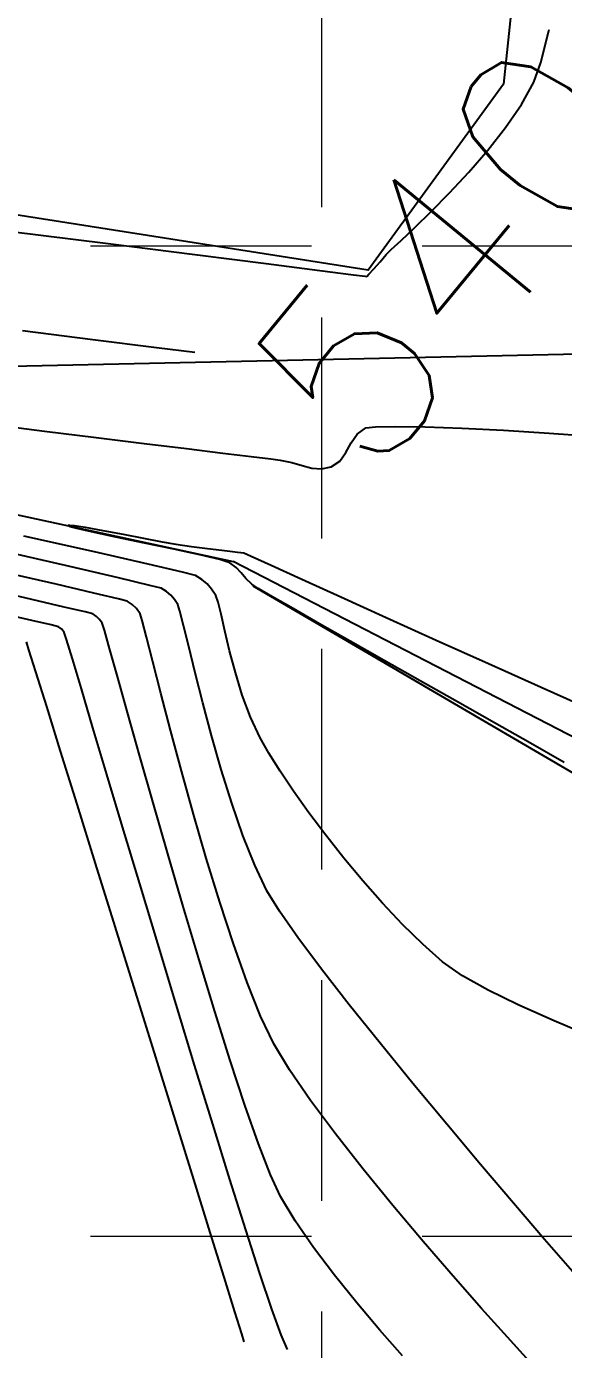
# Model space of a CAD drawing. Extents: x 2138193 to 2139991, y 332071 to 334944.
# Drawn here: x 2139526.8 to 2139551.1, y 332695.3 to 332755.2 of the extents above; entities that cross this region are included whole.
import ezdxf

# ---------------------------------------------------------------- set-up
doc = ezdxf.new("R2010")
doc.units = 0
doc.header["$LTSCALE"] = 100
doc.header["$MEASUREMENT"] = 0
doc.linetypes.add('DASHED', pattern=[0.75, 0.5, -0.25])
doc.linetypes.add('HIDDEN', pattern=[0.375, 0.25, -0.125])
for name, color, linetype in [('CONTOURS', 35, 'Continuous'), ('GRID', 254, 'DASHED'), ('V-ADJC-E', 7, 'Continuous'), ('V-PNTS-BRKLN', 1, 'Continuous'), ('V-PROP-E', 7, 'Continuous')]:
    doc.layers.add(name, color=color, linetype=linetype)
doc.styles.add('L100', font='simplex', dxfattribs={"height": 10})

msp = doc.modelspace()

# ---------------------------------------------------------------- linework, layer by layer
at = {"layer": 'CONTOURS'}
for points, elevation in [([(2139550.397312619, 332754.9966819472), (2139550.411097052, 332755.061068479)], 541), ([(2139546.770737838, 332748.6005618707), (2139547.630902911, 332749.5931616866)], 541), ([(2139545.903826994, 332747.6702735211), (2139546.770737838, 332748.6005618707)], 541), ([(2139544.329270985, 332746.1016518503), (2139545.075046127, 332746.8285517952)], 541), ([(2139543.711377317, 332745.5158288436), (2139544.329270985, 332746.1016518503)], 541), ([(2139525.94962593, 332745.9393793402), (2139530.458487893, 332745.3674176413)], 541), ([(2139543.266240872, 332745.0973379326), (2139543.711377317, 332745.5158288436)], 541), ([(2139534.375139642, 332744.8708127963), (2139537.598169299, 332744.4623249063)], 541), ([(2139543.038737398, 332744.8724342745), (2139543.266240872, 332745.0973379326)], 541), ([(2139542.474749869, 332744.2294938903), (2139542.757273315, 332744.5503412759)], 541), ([(2139541.557714837, 332743.9607403944), (2139542.091406965, 332743.8931639742)], 541), ([(2139525.109852153, 332737.1925019431), (2139527.574159457, 332736.8847973526)], 539), ([(2139542.107336762, 332737.0223126014), (2139542.552401014, 332737.0744330851)], 539), ([(2139541.446787809, 332736.3529443927), (2139541.721250142, 332736.7489722503)], 539), ([(2139541.721250142, 332736.7489722503), (2139542.107336762, 332737.0223126014)], 539), ([(2139546.451520607, 332737.0116101062), (2139548.34607, 332736.9200118647)], 539), ([(2139540.936874707, 332735.5257443443), (2139541.20998444, 332735.9174585752)], 539), ([(2139536.929882934, 332735.7284810916), (2139537.813390614, 332735.6195811868)], 539), ([(2139538.236194488, 332735.5667764008), (2139538.758756969, 332735.4609994981)], 539), ([(2139539.229690783, 332735.3238864692), (2139539.671073237, 332735.2090873762)], 539), ([(2139539.671073237, 332735.2090873762), (2139540.104981634, 332735.1702522813)], 539), ([(2139528.627840393, 332732.6050295695), (2139528.639317106, 332732.6153263781)], 538), ([(2139528.639317106, 332732.6153263781), (2139528.713243033, 332732.6225646315)], 538), ([(2139528.713243033, 332732.6225646315), (2139528.938262646, 332732.6034487248)], 538), ([(2139528.938262646, 332732.6034487248), (2139529.414091326, 332732.5315730576)], 538), ([(2139529.694294746, 332732.3165458318), (2139529.036434964, 332732.4698135844)], 538), ([(2139529.840342746, 332731.4080259277), (2139526.644802728, 332732.1307664983)], 539), ([(2139532.061263818, 332732.0277980688), (2139532.891715904, 332731.8687531034)], 538), ([(2139533.423286638, 332731.5307771636), (2139532.1047194, 332731.8062647826)], 538), ([(2139534.609085708, 332731.2752324938), (2139533.423286638, 332731.5307771636)], 538), ([(2139535.505863029, 332731.064761532), (2139534.609085708, 332731.2752324938)], 538), ([(2139534.948206145, 332731.5670303131), (2139535.601164538, 332731.487065612)], 538), ([(2139535.957365019, 332730.9244950374), (2139535.505863029, 332731.064761532)], 538), ([(2139535.601164538, 332731.487065612), (2139536.085803423, 332731.4297946653)], 538), ([(2139536.30858825, 332731.4035826141), (2139536.454573675, 332731.3897856191)], 538), ([(2139530.927613198, 332730.2329799175), (2139528.725629228, 332730.7470163442)], 540), ([(2139534.407513873, 332730.3442479401), (2139533.824577656, 332730.4924352437)], 539), ([(2139532.334828599, 332729.8985324709), (2139530.927613198, 332730.2329799175)], 540), ([(2139537.247536448, 332729.7619687976), (2139536.954464318, 332729.9450629576)], 538), ([(2139526.997372288, 332729.2579959946), (2139525.068754063, 332729.7038962519)], 542), ([(2139533.287041151, 332729.4525396391), (2139533.095146472, 332729.615550826)], 540), ([(2139533.452180215, 332729.2606554049), (2139533.287041151, 332729.4525396391)], 540), ([(2139535.322067058, 332729.4458994907), (2139535.130798415, 332729.7318824808)], 539), ([(2139537.889433136, 332729.3854033131), (2139537.247536448, 332729.7619687976)], 538), ([(2139538.830033699, 332728.8431834975), (2139537.889433136, 332729.3854033131)], 538), ([(2139540.982556431, 332729.3758469727), (2139543.039326126, 332728.4430955532)], 538), ([(2139531.731856393, 332728.842741653), (2139531.547208913, 332729.0267096598)], 541), ([(2139533.704914146, 332728.7314895064), (2139533.609397114, 332729.0255862461)], 540), ([(2139535.568443973, 332728.5874376932), (2139535.431159558, 332729.1427398237)], 539), ([(2139529.931171056, 332728.4898808887), (2139529.757960434, 332728.603506648)], 542), ([(2139530.184057226, 332728.1849597569), (2139530.064768638, 332728.3567749243)], 542), ([(2139530.282498328, 332727.8671442161), (2139530.184057226, 332728.1849597569)], 542), ([(2139534.103899245, 332727.1302162824), (2139533.87164572, 332728.0795769559)], 540), ([(2139527.185617405, 332725.9769142986), (2139526.871372409, 332726.9851716227)], 544), ([(2139528.835660832, 332726.5683915671), (2139528.572384859, 332727.442995723)], 543), ([(2139530.873843113, 332725.7745700965), (2139530.518149346, 332727.0400304532)], 542), ([(2139534.395982129, 332725.9437751741), (2139534.103899245, 332727.1302162824)], 540), ([(2139536.21085985, 332725.9504883522), (2139535.952153005, 332726.9371307744)], 539), ([(2139529.24107986, 332725.2117252514), (2139528.835660832, 332726.5683915671)], 543), ([(2139544.57706108, 332725.5741007886), (2139542.942851828, 332726.5007679963)], 538), ([(2139527.67263364, 332724.4123222273), (2139527.185617405, 332725.9769142986)], 544), ([(2139534.742201781, 332724.5806213189), (2139534.395982129, 332725.9437751741)], 540), ([(2139529.768506606, 332723.4438879826), (2139529.24107986, 332725.2117252514)], 543), ([(2139535.136865607, 332723.1011224049), (2139534.742201781, 332724.5806213189)], 540), ([(2139547.939660309, 332723.6688752719), (2139546.259370802, 332724.6208642161)], 538), ([(2139528.30360243, 332722.3841563401), (2139527.67263364, 332724.4123222273)], 544), ([(2139549.567808923, 332722.7459509495), (2139547.939660309, 332723.6688752719)], 538), ([(2139537.729278591, 332722.2936806747), (2139537.328083073, 332722.994779432)], 539), ([(2139538.240402073, 332721.4795876223), (2139537.729278591, 332722.2936806747)], 539), ([(2139534.318123162, 332719.5435954537), (2139533.775150892, 332721.4998312339)], 541), ([(2139539.539172817, 332719.6041235877), (2139538.848138491, 332720.5754265137)], 539), ([(2139533.153702328, 332717.7482953001), (2139532.489509237, 332720.0576257479)], 542), ([(2139531.88147976, 332716.3822625253), (2139531.108841894, 332718.9582654128)], 543), ([(2139541.117875085, 332717.5517972388), (2139540.300190025, 332718.5886050831)], 539), ([(2139533.852102331, 332715.3553764003), (2139533.153702328, 332717.7482953001)], 542), ([(2139537.637606673, 332716.0713210325), (2139537.086110841, 332717.2270299205)], 540), ([(2139542.869988658, 332715.5060184863), (2139541.978912973, 332716.5166262935)], 539), ([(2139534.567542081, 332712.9498206772), (2139533.852102331, 332715.3553764003)], 542), ([(2139539.040894087, 332713.9488660947), (2139538.20124643, 332715.149971957)], 540), ([(2139531.690629425, 332711.4909732619), (2139530.772037272, 332714.4458250979)], 544), ([(2139544.688993316, 332713.6501972409), (2139543.777787115, 332714.5429000558)], 539), ([(2139541.364965835, 332710.9080434077), (2139540.110737828, 332712.518168295)], 540), ([(2139532.609080706, 332708.5363522675), (2139531.690629425, 332711.4909732619)], 544), ([(2139534.367650176, 332708.1721819337), (2139533.531019239, 332710.9183295789)], 543), ([(2139550.534101622, 332710.228708539), (2139549.011225536, 332710.9059244636)], 539), ([(2139535.980872148, 332708.3846052737), (2139535.282854409, 332710.6025797588)], 542), ([(2139537.947130273, 332709.147862633), (2139537.353506038, 332710.392537949)], 541), ([(2139538.660814721, 332707.9573439957), (2139537.947130273, 332709.147862633)], 541), ([(2139533.498572428, 332705.6747230461), (2139532.609080706, 332708.5363522675)], 544), ([(2139536.644428132, 332706.3668488503), (2139535.980872148, 332708.3846052737)], 542), ([(2139541.998458931, 332703.4676617789), (2139540.73697788, 332705.0683934915)], 541), ([(2139537.799486161, 332703.2157967019), (2139537.256355191, 332704.6202621169)], 542), ([(2139538.914679838, 332701.1238806861), (2139538.256653872, 332702.2244042336)], 542), ([(2139544.715725829, 332700.1979358178), (2139543.341541191, 332701.8278925286)], 541), ([(2139550.196941672, 332700.2885568183), (2139548.79845624, 332701.9217823906)], 540), ([(2139539.742159351, 332699.9266264695), (2139538.914679838, 332701.1238806861)], 542), ([(2139540.690182674, 332698.6750939186), (2139539.742159351, 332699.9266264695)], 542), ([(2139546.070514018, 332698.6266417234), (2139544.715725829, 332700.1979358178)], 541), ([(2139551.459128647, 332698.8270581054), (2139550.196941672, 332700.2885568183)], 540), ([(2139537.864003286, 332697.1352802561), (2139537.323424003, 332698.7471783626)], 543), ([(2139536.190570022, 332697.01334252), (2139535.705103388, 332698.5753953346)], 544), ([(2139542.752221802, 332696.1790031513), (2139541.70984007, 332697.4117353676)], 542), ([(2139538.566177472, 332695.3009458341), (2139538.284966222, 332695.9629056777)], 543), ([(2139536.613192406, 332695.6532326103), (2139536.613227088, 332695.6531444858)], 544), ([(2139536.613227088, 332695.6531444858), (2139536.613408196, 332695.6526845245)], 544), ([(2139536.613408196, 332695.6526845245), (2139536.613525646, 332695.6523871135)], 544)]:
    msp.add_lwpolyline(points, dxfattribs=dict(at, elevation=elevation))
at = {"layer": 'CONTOURS', "extrusion": (0.9692383939944678, -0.2461238216975855, 0), "elevation": 1991835.45948918}
msp.add_lwpolyline([(849111.7663728768, 541), (849113.2390788143, 541)], dxfattribs=at)
at = {"layer": 'CONTOURS', "extrusion": (0.9431172008829783, -0.3324604418553521, 0), "elevation": 1907219.041340344}
msp.add_lwpolyline([(1025140.424299476, 541), (1025141.364798123, 541)], dxfattribs=at)
at = {"layer": 'CONTOURS', "extrusion": (0.873105764690808, -0.4875308438075274, 0), "elevation": 1705826.000295374}
msp.add_lwpolyline([(1333623.595991554, 541), (1333624.766529319, 541)], dxfattribs=at)
at = {"layer": 'CONTOURS', "extrusion": (0.8247431893915813, -0.5655074460625626, 0), "elevation": 1576405.049486936}
msp.add_lwpolyline([(1484364.382828564, 541), (1484365.641956605, 541)], dxfattribs=at)
at = {"layer": 'CONTOURS', "extrusion": (0.786201833334496, -0.6179698028718535, 0), "elevation": 1476487.069430529}
msp.add_lwpolyline([(1583784.167889039, 541), (1583785.476275869, 541)], dxfattribs=at)
at = {"layer": 'CONTOURS', "extrusion": (0.7125631347079079, -0.701607995290276, 0), "elevation": 1291103.110204312}
msp.add_lwpolyline([(1738225.054153278, 541), (1738226.235412433, 541)], dxfattribs=at)
at = {"layer": 'CONTOURS', "extrusion": (-0.1257861391648813, -0.9920573809986967, 0), "elevation": -599225.7737386546}
msp.add_lwpolyline([(2080682.228121975, 541), (2080686.176131257, 541)], dxfattribs=at)
at = {"layer": 'CONTOURS', "extrusion": (0.7530020727302728, -0.6580181444792484, 0), "elevation": 1392128.179320701}
msp.add_lwpolyline([(1658415.291271686, 541), (1658415.719016854, 541)], dxfattribs=at)
at = {"layer": 'CONTOURS', "extrusion": (-0.125688609020058, -0.9920697422876091, 0), "elevation": -599021.2176463138}
msp.add_lwpolyline([(2080748.325001722, 541), (2080750.772405959, 541)], dxfattribs=at)
at = {"layer": 'CONTOURS', "extrusion": (0.7481535441577339, -0.6635256395680741, 0), "elevation": 1379921.957672603}
msp.add_lwpolyline([(1668584.733868131, 541), (1668585.063535355, 541)], dxfattribs=at)
at = {"layer": 'CONTOURS', "extrusion": (-0.1256481535832805, -0.9920748668830959, 0), "elevation": -598936.3667992458}
msp.add_lwpolyline([(2080775.197993235, 541), (2080776.74177778, 541)], dxfattribs=at)
at = {"layer": 'CONTOURS', "extrusion": (-0.1302964792332258, -0.9914750765901409, 0), "elevation": -608682.078641273}
msp.add_lwpolyline([(2077947.301179928, 541), (2077947.376298852, 541)], dxfattribs=at)
at = {"layer": 'CONTOURS', "extrusion": (0.7410921052422141, -0.6714033746918935, 0), "elevation": 1362192.441763681}
msp.add_lwpolyline([(1683089.695508901, 541), (1683089.829737758, 541)], dxfattribs=at)
at = {"layer": 'CONTOURS', "extrusion": (-0.124473566762424, -0.9922229241342091, 0), "elevation": -596468.1801305357}
msp.add_lwpolyline([(2081469.801794994, 540), (2081473.016323347, 540)], dxfattribs=at)
at = {"layer": 'CONTOURS', "extrusion": (-0.1243182236139735, -0.99224239945563, 0), "elevation": -596142.2990792347}
msp.add_lwpolyline([(2081566.373392635, 540), (2081569.268484417, 540)], dxfattribs=at)
at = {"layer": 'CONTOURS', "extrusion": (-0.1241879470985993, -0.9922587131365669, 0), "elevation": -595868.996447875}
msp.add_lwpolyline([(2081647.520432417, 540), (2081649.266413605, 540)], dxfattribs=at)
at = {"layer": 'CONTOURS', "extrusion": (0.01634333200654031, -0.999866438830169, 0), "elevation": -297725.3794041672}
msp.add_lwpolyline([(2144694.825073156, 539), (2144695.749541904, 539)], dxfattribs=at)
at = {"layer": 'CONTOURS', "extrusion": (-0.01597565722131961, -0.9998723810448746, 0), "elevation": -366875.239176895}
msp.add_lwpolyline([(2133954.736755998, 539), (2133956.062611676, 539)], dxfattribs=at)
at = {"layer": 'CONTOURS', "extrusion": (-0.03439288500322148, -0.9994083897292214, 0), "elevation": -406125.3360427683}
msp.add_lwpolyline([(2126835.238024416, 539), (2126836.888088457, 539)], dxfattribs=at)
at = {"layer": 'CONTOURS', "extrusion": (-0.1233068551652235, -0.9923685905293771, 0), "elevation": -594016.0500923669}
msp.add_lwpolyline([(2082171.224305522, 539), (2082173.584038024, 539)], dxfattribs=at)
at = {"layer": 'CONTOURS', "extrusion": (-0.1228278720794435, -0.9924279892467945, 0), "elevation": -593011.0155780492}
msp.add_lwpolyline([(2082460.044571366, 539), (2082462.223861014, 539)], dxfattribs=at)
at = {"layer": 'CONTOURS', "extrusion": (-0.06085712485661642, -0.998146487422656, 0), "elevation": -462326.9487792252}
msp.add_lwpolyline([(2115333.254015156, 539), (2115335.319915441, 539)], dxfattribs=at)
at = {"layer": 'CONTOURS', "extrusion": (-0.07375565532706888, -0.9972763424985447, 0), "elevation": -489634.4756790884}
msp.add_lwpolyline([(2109181.785308164, 539), (2109183.942837544, 539)], dxfattribs=at)
at = {"layer": 'CONTOURS', "extrusion": (-0.1224559736210855, -0.9924739465217775, 0), "elevation": -592230.6185512212}
msp.add_lwpolyline([(2082684.295051823, 539), (2082686.237166463, 539)], dxfattribs=at)
at = {"layer": 'CONTOURS', "extrusion": (-0.1221990111873795, -0.9925056179512671, 0), "elevation": -591691.376913559}
msp.add_lwpolyline([(2082839.499941918, 539), (2082841.148149047, 539)], dxfattribs=at)
at = {"layer": 'CONTOURS', "extrusion": (-0.1221014034754299, -0.9925176307095659, 0), "elevation": -591486.5388106932}
msp.add_lwpolyline([(2082899.327462191, 539), (2082900.625029067, 539)], dxfattribs=at)
at = {"layer": 'CONTOURS', "extrusion": (0.8785175941383682, -0.4777099923482171, 0), "elevation": 1720673.32377231}
msp.add_lwpolyline([(1314394.572739492, 539), (1314395.06844478, 539)], dxfattribs=at)
at = {"layer": 'CONTOURS', "extrusion": (-0.1239291335677536, -0.992291071134446, 0), "elevation": -595321.6518077443}
msp.add_lwpolyline([(2081808.631540197, 539), (2081809.057628756, 539)], dxfattribs=at)
at = {"layer": 'CONTOURS', "extrusion": (-0.2795440108663038, -0.960132879339511, 0), "elevation": -917565.5022546441}
msp.add_lwpolyline([(1961227.303578564, 539), (1961227.794066728, 539)], dxfattribs=at)
at = {"layer": 'CONTOURS', "extrusion": (0.1983778771794277, -0.9801256132995322, 0), "elevation": 98315.16135666508}
msp.add_lwpolyline([(2163025.354311652, 539), (2163025.811917946, 539)], dxfattribs=at)
at = {"layer": 'CONTOURS', "extrusion": (0.5681868702940512, -0.8228995567051006, 0), "elevation": 941851.1521537822}
msp.add_lwpolyline([(1949682.779624027, 539), (1949683.245514936, 539)], dxfattribs=at)
at = {"layer": 'CONTOURS', "extrusion": (0.7799757520306085, 0.6258097364569257, 0), "elevation": 1877007.754355008}
msp.add_lwpolyline([(-1079414.499741507, 538), (-1079414.482897802, 538)], dxfattribs=at)
at = {"layer": 'CONTOURS', "extrusion": (-0.3764523209903254, -0.9264359934830885, 0), "elevation": -1113685.971077493}
msp.add_lwpolyline([(1856878.484555585, 538), (1856878.383197515, 538)], dxfattribs=at)
at = {"layer": 'CONTOURS', "extrusion": (-0.2659816111778167, -0.9639781027156441, 0), "elevation": -889822.1952354826}
msp.add_lwpolyline([(1973958.422835415, 538), (1973958.107318028, 538)], dxfattribs=at)
at = {"layer": 'CONTOURS', "extrusion": (-0.1775732442369316, -0.9841075870712365, 0), "elevation": -707367.787987004}
msp.add_lwpolyline([(2046442.734074756, 538), (2046443.544476438, 538)], dxfattribs=at)
at = {"layer": 'CONTOURS', "extrusion": (-0.2103496316365371, -0.9776262232931221, 0), "elevation": -775337.1210626056}
msp.add_lwpolyline([(2021671.355306237, 538), (2021670.214437873, 538)], dxfattribs=at)
at = {"layer": 'CONTOURS', "extrusion": (-0.1894817177450593, -0.981884249104945, 0), "elevation": -732106.5502817298}
msp.add_lwpolyline([(2037724.310903096, 538), (2037725.247201597, 538)], dxfattribs=at)
at = {"layer": 'CONTOURS', "extrusion": (-0.2043100013285476, -0.9789062382869612, 0), "elevation": -762841.0479867752}
msp.add_lwpolyline([(2026420.888545045, 538), (2026419.565556414, 538)], dxfattribs=at)
at = {"layer": 'CONTOURS', "extrusion": (-0.1924586588796257, -0.9813050823379322, 0), "elevation": -738283.1010756467}
msp.add_lwpolyline([(2035495.577670055, 538), (2035496.525706823, 538)], dxfattribs=at)
at = {"layer": 'CONTOURS', "extrusion": (-0.1703989912489763, -0.9853751487536772, 0), "elevation": -692439.9611600733}
msp.add_lwpolyline([(2051545.366646028, 538), (2051545.995597464, 538)], dxfattribs=at)
at = {"layer": 'CONTOURS', "extrusion": (-0.1400142144193198, -0.9901494936425211, 0), "elevation": -629019.2890797735}
msp.add_lwpolyline([(2071870.846802216, 538), (2071871.562849414, 538)], dxfattribs=at)
at = {"layer": 'CONTOURS', "extrusion": (-0.1284953443743599, -0.991710112116497, 0), "elevation": -604893.539615056}
msp.add_lwpolyline([(2079043.252246202, 538), (2079043.986072899, 538)], dxfattribs=at)
at = {"layer": 'CONTOURS', "extrusion": (-0.2256294461346097, -0.9742131969117382, 0), "elevation": -806891.3661144336}
msp.add_lwpolyline([(2009283.265518495, 540), (2009280.28142852, 540)], dxfattribs=at)
at = {"layer": 'CONTOURS', "extrusion": (-0.2223229770803137, -0.9749730734036436, 0), "elevation": -800070.8071581281}
msp.add_lwpolyline([(2012012.636742417, 539), (2012010.146877325, 539)], dxfattribs=at)
at = {"layer": 'CONTOURS', "extrusion": (-0.1168503558155467, -0.9931495327219261, 0), "elevation": -580457.6169288022}
msp.add_lwpolyline([(2085999.477894846, 538), (2085999.70221638, 538)], dxfattribs=at)
at = {"layer": 'CONTOURS', "extrusion": (-0.1682506846865301, -0.985744240207628, 0), "elevation": -687966.5244112654}
msp.add_lwpolyline([(2053053.452662118, 538), (2053053.5977567, 538)], dxfattribs=at)
at = {"layer": 'CONTOURS', "extrusion": (-0.4084244456677122, -0.9127921297760089, 0), "elevation": -1177553.620502917}
msp.add_lwpolyline([(1817056.544197985, 538), (1817056.912000746, 538)], dxfattribs=at)
at = {"layer": 'CONTOURS', "extrusion": (0.413250344547625, 0.9106174568562088, 0), "elevation": 1187155.227829826}
msp.add_lwpolyline([(-1810798.391772405, 538), (-1810799.384651507, 538)], dxfattribs=at)
at = {"layer": 'CONTOURS', "extrusion": (-0.2256473863876364, -0.9742090417443419, 0), "elevation": -806927.4468353261}
msp.add_lwpolyline([(2009267.975673835, 541), (2009265.657299687, 541)], dxfattribs=at)
at = {"layer": 'CONTOURS', "extrusion": (0.2265236142737271, 0.9740056735853071, 0), "elevation": 808736.3222109814}
msp.add_lwpolyline([(-2008546.770240799, 539), (-2008545.172012441, 539)], dxfattribs=at)
at = {"layer": 'CONTOURS', "extrusion": (-0.5921042520149211, -0.8058613743975144, 0), "elevation": -1534963.337812769}
msp.add_lwpolyline([(1527158.355028007, 538), (1527157.992004708, 538)], dxfattribs=at)
at = {"layer": 'CONTOURS', "extrusion": (0.750148905721487, 0.6612689462275207, 0), "elevation": 1824995.262302489}
msp.add_lwpolyline([(-1165211.63205007, 538), (-1165211.303727627, 538)], dxfattribs=at)
at = {"layer": 'CONTOURS', "extrusion": (0.7762947273134555, 0.6303701264696225, 0), "elevation": 1870654.222446598}
msp.add_lwpolyline([(-1090403.304666124, 538), (-1090402.969059618, 538)], dxfattribs=at)
at = {"layer": 'CONTOURS', "extrusion": (0.4137766999273045, 0.9103784062670147, 0), "elevation": 1188201.845585659}
msp.add_lwpolyline([(-1810112.792221743, 538), (-1810114.308560368, 538)], dxfattribs=at)
at = {"layer": 'CONTOURS', "extrusion": (-0.2273635283810156, -0.9738099537189663, 0), "elevation": -810466.3923135784}
msp.add_lwpolyline([(2007844.860070263, 541), (2007843.103794422, 541)], dxfattribs=at)
at = {"layer": 'CONTOURS', "extrusion": (-0.2491949156192825, -0.9684533514989242, 0), "elevation": -855393.9650200077}
msp.add_lwpolyline([(1989123.201181324, 540), (1989122.661316263, 540)], dxfattribs=at)
at = {"layer": 'CONTOURS', "extrusion": (-0.5300571614486418, -0.8479619128221553, 0), "elevation": -1416218.194030963}
msp.add_lwpolyline([(1637877.927667892, 539), (1637877.586944388, 539)], dxfattribs=at)
at = {"layer": 'CONTOURS', "extrusion": (-0.6474194542268562, -0.7621338795045131, 0), "elevation": -1638761.31591194}
msp.add_lwpolyline([(1415196.203896825, 539), (1415195.897576218, 539)], dxfattribs=at)
at = {"layer": 'CONTOURS', "extrusion": (0.757953506411699, 0.6523085789089473, 0), "elevation": 1838710.613044688}
msp.add_lwpolyline([(-1143443.453729132, 539), (-1143443.145735826, 539)], dxfattribs=at)
at = {"layer": 'CONTOURS', "extrusion": (0.6825582371455804, 0.7308312068492409, 0), "elevation": 1703527.999252232}
msp.add_lwpolyline([(-1336532.809781988, 538), (-1336532.432284298, 538)], dxfattribs=at)
at = {"layer": 'CONTOURS', "extrusion": (0.413571168742474, 0.9104717943928763, 0), "elevation": 1187793.1766029}
msp.add_lwpolyline([(-1810382.502545729, 538), (-1810384.440721265, 538)], dxfattribs=at)
at = {"layer": 'CONTOURS', "extrusion": (-0.2268393335498339, -0.9739321930990203, 0), "elevation": -809384.6141440559}
msp.add_lwpolyline([(2008279.645343218, 542), (2008278.137609011, 542)], dxfattribs=at)
at = {"layer": 'CONTOURS', "extrusion": (-0.2312933977445797, -0.9728840445601766, 0), "elevation": -818566.3876257688}
msp.add_lwpolyline([(2004557.389429573, 541), (2004556.266167068, 541)], dxfattribs=at)
at = {"layer": 'CONTOURS', "extrusion": (-0.249410288525561, -0.9683979078754748, 0), "elevation": -855835.3662269985}
msp.add_lwpolyline([(1988931.560597917, 541), (1988931.14118677, 541)], dxfattribs=at)
at = {"layer": 'CONTOURS', "extrusion": (-0.530057161624956, -0.8479619127119421, 0), "elevation": -1416216.880834383}
msp.add_lwpolyline([(1637876.86006347, 540), (1637876.579999305, 540)], dxfattribs=at)
at = {"layer": 'CONTOURS', "extrusion": (0.8312266226472111, 0.5559337206920542, 0), "elevation": 1963412.581355764}
msp.add_lwpolyline([(-912865.6558230849, 540), (-912865.3730251662, 540)], dxfattribs=at)
at = {"layer": 'CONTOURS', "extrusion": (0.9409318960278727, 0.3385958756945995, 0), "elevation": 2125817.845314879}
msp.add_lwpolyline([(-411362.409751182, 539), (-411362.0875603111, 539)], dxfattribs=at)
at = {"layer": 'CONTOURS', "extrusion": (-0.2304658715370398, -0.9730804088340659, 0), "elevation": -816860.2821448701}
msp.add_lwpolyline([(2005251.542881818, 542), (2005250.574608372, 542)], dxfattribs=at)
at = {"layer": 'CONTOURS', "extrusion": (-0.2473135094109237, -0.9689355128504957, 0), "elevation": -851527.1730090424}
msp.add_lwpolyline([(1990778.084673665, 542), (1990777.723504796, 542)], dxfattribs=at)
at = {"layer": 'CONTOURS', "extrusion": (0.5485089439254528, 0.8361446874995886, 0), "elevation": 1451761.797514942}
msp.add_lwpolyline([(-1606453.089882648, 541), (-1606452.803571755, 541)], dxfattribs=at)
at = {"layer": 'CONTOURS', "extrusion": (0.8214315583014187, 0.5703071058881373, 0), "elevation": 1947236.507883631}
msp.add_lwpolyline([(-946876.46725697, 541), (-946876.1781657496, 541)], dxfattribs=at)
at = {"layer": 'CONTOURS', "extrusion": (0.9688158171705756, 0.2477819856246816, 0), "elevation": 2155258.280453239}
msp.add_lwpolyline([(-207785.7247166942, 540), (-207785.0518204234, 540)], dxfattribs=at)
at = {"layer": 'CONTOURS', "extrusion": (-0.4964270313592867, -0.8680784541363792, 0), "elevation": -1350959.649708867}
msp.add_lwpolyline([(1692113.338174769, 538), (1692111.968271217, 538)], dxfattribs=at)
at = {"layer": 'CONTOURS', "extrusion": (0.2257339390002858, 0.9741889902803333, 0), "elevation": 807104.1157534785}
msp.add_lwpolyline([(-2009195.56932903, 543), (-2009194.172318111, 543)], dxfattribs=at)
at = {"layer": 'CONTOURS', "extrusion": (-0.2287069191166488, -0.9734953236396006, 0), "elevation": -813234.08443414}
msp.add_lwpolyline([(2006723.165011309, 543), (2006722.256166054, 543)], dxfattribs=at)
at = {"layer": 'CONTOURS', "extrusion": (0.2427621955466246, 0.9700858294055132, 0), "elevation": 842171.3056447443}
msp.add_lwpolyline([(-1994752.210853813, 543), (-1994751.871543692, 543)], dxfattribs=at)
at = {"layer": 'CONTOURS', "extrusion": (-0.7058021652776598, -0.7084089945006112, 0), "elevation": -1745792.713055121}
msp.add_lwpolyline([(1280821.947225559, 542), (1280821.758637352, 542)], dxfattribs=at)
at = {"layer": 'CONTOURS', "extrusion": (0.956010832912073, 0.2933313610147483, 0), "elevation": 2143015.405265357}
msp.add_lwpolyline([(-309499.9707481657, 541), (-309499.6521407321, 541)], dxfattribs=at)
at = {"layer": 'CONTOURS', "extrusion": (0.9669810899419613, 0.254848134571663, 0), "elevation": 2153682.162582229}
msp.add_lwpolyline([(-223514.5310897081, 541), (-223513.7617080752, 541)], dxfattribs=at)
at = {"layer": 'CONTOURS', "extrusion": (0.9750148914763831, 0.2221395088661559, 0), "elevation": 2159991.2050754}
msp.add_lwpolyline([(-150860.8253702206, 539), (-150860.052804163, 539)], dxfattribs=at)
at = {"layer": 'CONTOURS', "extrusion": (0.4947866166730324, 0.8690145015828297, 0), "elevation": 1347761.36618697}
msp.add_lwpolyline([(-1694663.458116163, 538), (-1694661.861311659, 538)], dxfattribs=at)
at = {"layer": 'CONTOURS', "extrusion": (0.412178303064248, 0.9111032029814609, 0), "elevation": 1185023.169509759}
msp.add_lwpolyline([(-1812201.070990388, 538), (-1812203.547974932, 538)], dxfattribs=at)
at = {"layer": 'CONTOURS', "extrusion": (-0.5871675451947004, -0.8094654247526757, 0), "elevation": -1525593.356505257}
msp.add_lwpolyline([(1536507.198889768, 543), (1536507.01311272, 543)], dxfattribs=at)
at = {"layer": 'CONTOURS', "extrusion": (0.7980750016650607, 0.6025581231029198, 0), "elevation": 1907992.005734482}
msp.add_lwpolyline([(-1023648.548720102, 543), (-1023648.361355776, 543)], dxfattribs=at)
at = {"layer": 'CONTOURS', "extrusion": (0.9540723079878197, 0.2995764195172826, 0), "elevation": 2140942.259108907}
msp.add_lwpolyline([(-323506.2697001641, 543), (-323505.9325655606, 543)], dxfattribs=at)
at = {"layer": 'CONTOURS', "extrusion": (0.9617286052094571, 0.2740038136995039, 0), "elevation": 2148816.17891213}
msp.add_lwpolyline([(-266246.4093754375, 542), (-266245.5493471942, 542)], dxfattribs=at)
at = {"layer": 'CONTOURS', "extrusion": (0.9684509952705276, 0.249204072517936, 0), "elevation": 2154949.137366433}
msp.add_lwpolyline([(-210950.9547858643, 541), (-210949.8006559504, 541)], dxfattribs=at)
at = {"layer": 'CONTOURS', "extrusion": (0.9731692811698005, 0.2300903087647407, 0), "elevation": 2158687.908292451}
msp.add_lwpolyline([(-168486.8536107632, 539), (-168485.9318353584, 539)], dxfattribs=at)
at = {"layer": 'CONTOURS', "extrusion": (0.9541640079982244, 0.2992842225055715, 0), "elevation": 2141039.471872311}
msp.add_lwpolyline([(-322850.522487948, 544), (-322850.146072948, 544)], dxfattribs=at)
at = {"layer": 'CONTOURS', "extrusion": (-0.493821235317219, -0.8695634465349701, 0), "elevation": -1345878.541814667}
msp.add_lwpolyline([(1696160.923763781, 538), (1696159.157373867, 538)], dxfattribs=at)
at = {"layer": 'CONTOURS', "extrusion": (-0.4110305296831678, -0.9116215792028919, 0), "elevation": -1182739.934355117}
msp.add_lwpolyline([(1813694.533059396, 538), (1813697.127020292, 538)], dxfattribs=at)
at = {"layer": 'CONTOURS', "extrusion": (0.9682575001098189, 0.2499548228802238, 0), "elevation": 2154784.94268117}
msp.add_lwpolyline([(-212623.0630786594, 541), (-212621.5905215352, 541)], dxfattribs=at)
at = {"layer": 'CONTOURS', "extrusion": (0.4094796430361054, 0.9123192543945479, 0), "elevation": 1179653.873381338}
msp.add_lwpolyline([(-1815705.857207168, 538), (-1815708.466530838, 538)], dxfattribs=at)
at = {"layer": 'CONTOURS', "extrusion": (0.9627540172260488, 0.2703788126224111, 0), "elevation": 2149803.943628751}
msp.add_lwpolyline([(-258152.4371621385, 542), (-258150.7411366814, 542)], dxfattribs=at)
at = {"layer": 'CONTOURS', "extrusion": (0.9565691661767297, 0.2915054550432222, 0), "elevation": 2143605.798828922}
msp.add_lwpolyline([(-305412.1601686044, 539), (-305411.091704149, 539)], dxfattribs=at)
at = {"layer": 'CONTOURS', "extrusion": (-0.4929842807456199, -0.8700382169409133, 0), "elevation": -1344245.80966694}
msp.add_lwpolyline([(1697459.004662468, 538), (1697457.071058072, 538)], dxfattribs=at)
at = {"layer": 'CONTOURS', "extrusion": (0.407344447224781, 0.9132746034545896, 0), "elevation": 1175403.383885544}
msp.add_lwpolyline([(-1818462.917291901, 538), (-1818465.440372071, 538)], dxfattribs=at)
at = {"layer": 'CONTOURS', "extrusion": (0.9672975354240005, 0.2536443927285887, 0), "elevation": 2153958.678885144}
msp.add_lwpolyline([(-220838.1478716246, 541), (-220836.4232046251, 541)], dxfattribs=at)
at = {"layer": 'CONTOURS', "extrusion": (0.9381229981948314, 0.3463022383091692, 0), "elevation": 2122371.804525002}
msp.add_lwpolyline([(-428790.4486659211, 539), (-428789.3791934712, 539)], dxfattribs=at)
at = {"layer": 'CONTOURS', "extrusion": (0.9624344771774794, 0.2715140459352186, 0), "elevation": 2149497.997212526}
msp.add_lwpolyline([(-260689.627695496, 542), (-260687.6230928921, 542)], dxfattribs=at)
at = {"layer": 'CONTOURS', "extrusion": (0.9057218630320863, 0.4238725124677073, 0), "elevation": 2078857.866571031}
msp.add_lwpolyline([(-605536.5720677753, 539), (-605535.5448737727, 539)], dxfattribs=at)
at = {"layer": 'CONTOURS', "extrusion": (0.9582177098914069, 0.2860398931101532, 0), "elevation": 2145307.493347852}
msp.add_lwpolyline([(-293171.5698998082, 543), (-293169.3698600956, 543)], dxfattribs=at)
at = {"layer": 'CONTOURS', "extrusion": (0.9657468392535263, 0.2594861122908579, 0), "elevation": 2152584.58929493}
msp.add_lwpolyline([(-233854.5646151808, 541), (-233852.6541007861, 541)], dxfattribs=at)
at = {"layer": 'CONTOURS', "extrusion": (0.9617374335912222, 0.2739728249833723, 0), "elevation": 2148828.119559107}
msp.add_lwpolyline([(-266183.8207932397, 540), (-266182.2242282822, 540)], dxfattribs=at)
at = {"layer": 'CONTOURS', "extrusion": (0.4936049645936307, 0.8696862301591998, 0), "elevation": 1345456.67927894}
msp.add_lwpolyline([(-1696504.9531578, 538), (-1696503.198631874, 538)], dxfattribs=at)
at = {"layer": 'CONTOURS', "extrusion": (0.9548845799727677, 0.296977169038684, 0), "elevation": 2141813.537247806}
msp.add_lwpolyline([(-317682.0969626153, 544), (-317679.5846393231, 544)], dxfattribs=at)
at = {"layer": 'CONTOURS', "extrusion": (0.9618575608673643, 0.273550786148175, 0), "elevation": 2148941.335086623}
msp.add_lwpolyline([(-265241.4914152629, 542), (-265239.2511767335, 542)], dxfattribs=at)
at = {"layer": 'CONTOURS', "extrusion": (0.9551859486603756, 0.296006424730576, 0), "elevation": 2142142.038289905}
msp.add_lwpolyline([(-315506.914524624, 540), (-315505.3116053496, 540)], dxfattribs=at)
at = {"layer": 'CONTOURS', "extrusion": (0.8299420081402961, 0.5578496778918609, 0), "elevation": 1961301.23394791}
msp.add_lwpolyline([(-917402.2747521044, 539), (-917401.1853252533, 539)], dxfattribs=at)
at = {"layer": 'CONTOURS', "extrusion": (0.9580716566343687, 0.2865287084288006, 0), "elevation": 2145157.647250486}
msp.add_lwpolyline([(-294268.4817207021, 543), (-294266.0001677429, 543)], dxfattribs=at)
at = {"layer": 'CONTOURS', "extrusion": (0.9549008967189593, 0.2969246999583016, 0), "elevation": 2141830.989888633}
msp.add_lwpolyline([(-317567.2123978324, 544), (-317564.4089333747, 544)], dxfattribs=at)
at = {"layer": 'CONTOURS', "extrusion": (0.945331156389142, 0.3261119512682227, 0), "elevation": 2131074.066802661}
msp.add_lwpolyline([(-383199.2117699903, 540), (-383197.66064375, 540)], dxfattribs=at)
at = {"layer": 'CONTOURS', "extrusion": (0.9606080840082849, 0.2779066550803201, 0), "elevation": 2147718.937442726}
msp.add_lwpolyline([(-274979.8263340449, 541), (-274977.7424938215, 541)], dxfattribs=at)
at = {"layer": 'CONTOURS', "extrusion": (0.8002350812867041, 0.5996864302934177, 0), "elevation": 1911662.02873159}
msp.add_lwpolyline([(-1016800.198291877, 539), (-1016798.929266652, 539)], dxfattribs=at)
at = {"layer": 'CONTOURS', "extrusion": (0.9296589841463854, 0.3684211899387861, 0), "elevation": 2111619.950712818}
msp.add_lwpolyline([(-478937.2398944811, 540), (-478935.7972124953, 540)], dxfattribs=at)
at = {"layer": 'CONTOURS', "extrusion": (0.9549121910657091, 0.296888375242425, 0), "elevation": 2141843.068619316}
msp.add_lwpolyline([(-317488.7342292596, 544), (-317485.736758107, 544)], dxfattribs=at)
at = {"layer": 'CONTOURS', "extrusion": (0.956529841885842, 0.291634465696094, 0), "elevation": 2143560.879505329}
msp.add_lwpolyline([(-305709.930586762, 541), (-305707.8589031575, 541)], dxfattribs=at)
at = {"layer": 'CONTOURS', "extrusion": (0.7688070343967872, 0.6394808393236011, 0), "elevation": 1857660.761084523}
msp.add_lwpolyline([(-1112401.302001056, 539), (-1112399.955537121, 539)], dxfattribs=at)
at = {"layer": 'CONTOURS', "extrusion": (0.9575312518610888, 0.2883295019753205, 0), "elevation": 2144600.589666809}
msp.add_lwpolyline([(-298306.651345241, 543), (-298303.8278248511, 543)], dxfattribs=at)
at = {"layer": 'CONTOURS', "extrusion": (0.8530374100717238, 0.5218497647964649, 0), "elevation": 1998733.448697855}
msp.add_lwpolyline([(-832699.0372697976, 540), (-832697.957189294, 540)], dxfattribs=at)
at = {"layer": 'CONTOURS', "extrusion": (0.9507383877552725, 0.30999438389833, 0), "elevation": 2137278.488258334}
msp.add_lwpolyline([(-346920.5283770003, 541), (-346918.534288949, 541)], dxfattribs=at)
at = {"layer": 'CONTOURS', "extrusion": (0.7276967411071809, 0.6858990107749016, 0), "elevation": 1785147.610397402}
msp.add_lwpolyline([(-1225395.672106442, 539), (-1225394.348590236, 539)], dxfattribs=at)
at = {"layer": 'CONTOURS', "extrusion": (0.9571231401192511, 0.2896813674509708, 0), "elevation": 2144177.205387144}
msp.add_lwpolyline([(-301337.680069291, 543), (-301334.7960893545, 543)], dxfattribs=at)
at = {"layer": 'CONTOURS', "extrusion": (0.8008535081989445, 0.5988602995736512, 0), "elevation": 1912706.521918917}
msp.add_lwpolyline([(-1014831.644269514, 540), (-1014829.857803219, 540)], dxfattribs=at)
at = {"layer": 'CONTOURS', "extrusion": (0.9420760440878353, 0.3353993547337491, 0), "elevation": 2127197.672041324}
msp.add_lwpolyline([(-404159.3128974873, 541), (-404157.4611994423, 541)], dxfattribs=at)
at = {"layer": 'CONTOURS', "extrusion": (-0.6635317228348325, -0.748148148959709, 0), "elevation": -1668574.875098545}
msp.add_lwpolyline([(1379931.541867355, 539), (1379930.337160884, 539)], dxfattribs=at)
at = {"layer": 'CONTOURS', "extrusion": (0.9565677185872634, 0.2915102052360398, 0), "elevation": 2143598.92039923}
msp.add_lwpolyline([(-305436.1473551238, 542), (-305433.6935393899, 542)], dxfattribs=at)
at = {"layer": 'CONTOURS', "extrusion": (0.5770964488306686, 0.816675999859817, 0), "elevation": 1506442.762391893}
msp.add_lwpolyline([(-1555309.231136221, 539), (-1555308.129499625, 539)], dxfattribs=at)
at = {"layer": 'CONTOURS', "extrusion": (0.9280719680101389, 0.3724008890883421, 0), "elevation": 2109546.288289616}
msp.add_lwpolyline([(-487986.4239032469, 541), (-487984.7781471263, 541)], dxfattribs=at)
at = {"layer": 'CONTOURS', "extrusion": (0.4885366464438184, 0.8725433771918892, 0), "elevation": 1335552.706905642}
msp.add_lwpolyline([(-1704306.335964885, 539), (-1704305.010230701, 539)], dxfattribs=at)
at = {"layer": 'CONTOURS', "extrusion": (0.4362304541766603, 0.8998349797873079, 0), "elevation": 1232721.348207697}
msp.add_lwpolyline([(-1780102.411669128, 539), (-1780100.895288253, 539)], dxfattribs=at)
at = {"layer": 'CONTOURS', "extrusion": (0.7805861671403255, 0.6250481866777761, 0), "elevation": 1878056.743277309}
msp.add_lwpolyline([(-1077609.146327536, 540), (-1077606.918018608, 540)], dxfattribs=at)
at = {"layer": 'CONTOURS', "extrusion": (-0.3917521446533513, -0.9200707892110801, 0), "elevation": -1144290.473034998}
msp.add_lwpolyline([(1838199.776503211, 539), (1838198.00282319, 539)], dxfattribs=at)
at = {"layer": 'CONTOURS', "extrusion": (0.774435017190098, 0.6326534629240346, 0), "elevation": 1867426.44008666}
msp.add_lwpolyline([(-1095929.852170702, 540), (-1095927.504027251, 540)], dxfattribs=at)
at = {"layer": 'CONTOURS', "extrusion": (0.9558902679216714, 0.2937240127954052, 0), "elevation": 2142884.459343853}
msp.add_lwpolyline([(-310402.9000093551, 543), (-310400.1161331715, 543)], dxfattribs=at)
at = {"layer": 'CONTOURS', "extrusion": (0.8238437188872011, 0.5668170135503223, 0), "elevation": 1951230.017794694}
msp.add_lwpolyline([(-938629.2235656619, 541), (-938627.5532168148, 541)], dxfattribs=at)
at = {"layer": 'CONTOURS', "extrusion": (0.769654467874686, 0.6384606488112903, 0), "elevation": 1859130.336747432}
msp.add_lwpolyline([(-1109947.507520861, 540), (-1109945.107200808, 540)], dxfattribs=at)
at = {"layer": 'CONTOURS', "extrusion": (0.8013333529082888, 0.5982180685308326, 0), "elevation": 1913515.535851128}
msp.add_lwpolyline([(-1013304.259232603, 541), (-1013302.371324041, 541)], dxfattribs=at)
at = {"layer": 'CONTOURS', "extrusion": (0.943753564005812, 0.3306496793077646, 0), "elevation": 2129204.58700231}
msp.add_lwpolyline([(-393446.1365472852, 542), (-393444.2858663446, 542)], dxfattribs=at)
at = {"layer": 'CONTOURS', "extrusion": (0.9549358458155872, 0.2968122813774204, 0), "elevation": 2141868.361451805}
msp.add_lwpolyline([(-317330.0460485785, 544), (-317327.2438953986, 544)], dxfattribs=at)
at = {"layer": 'CONTOURS', "extrusion": (0.9549383582732158, 0.2968041979124548, 0), "elevation": 2141872.609721373}
msp.add_lwpolyline([(-317312.3933639083, 543), (-317309.7700307597, 543)], dxfattribs=at)
at = {"layer": 'CONTOURS', "extrusion": (0.7657767884061419, 0.6431064533484133, 0), "elevation": 1852379.54875468}
msp.add_lwpolyline([(-1121179.929038834, 540), (-1121177.544290732, 540)], dxfattribs=at)
at = {"layer": 'CONTOURS', "extrusion": (0.7624959741078899, 0.6469929593660662, 0), "elevation": 1846653.146191023}
msp.add_lwpolyline([(-1130589.132884283, 540), (-1130586.831511369, 540)], dxfattribs=at)
at = {"layer": 'CONTOURS', "extrusion": (0.9549391850646001, 0.2968015377793007, 0), "elevation": 2141871.931462393}
msp.add_lwpolyline([(-317308.4592609034, 544), (-317305.9487734099, 544)], dxfattribs=at)
at = {"layer": 'CONTOURS', "extrusion": (0.9535884593964313, 0.3011130188250595, 0), "elevation": 2140418.01019664}
msp.add_lwpolyline([(-326982.7752387057, 543), (-326980.386082755, 543)], dxfattribs=at)
at = {"layer": 'CONTOURS', "extrusion": (0.9080980607641878, 0.418757581467275, 0), "elevation": 2082232.120638472}
msp.add_lwpolyline([(-593821.6210196693, 542), (-593820.5292956462, 542)], dxfattribs=at)
at = {"layer": 'CONTOURS', "extrusion": (0.7736212537775186, 0.6336482902239224, 0), "elevation": 1866012.146792912}
msp.add_lwpolyline([(-1098332.774999263, 541), (-1098330.655397142, 541)], dxfattribs=at)
at = {"layer": 'CONTOURS', "extrusion": (0.9549419871142214, 0.2967925222210666, 0), "elevation": 2141874.927064193}
msp.add_lwpolyline([(-317290.3596015711, 544), (-317288.2379142427, 544)], dxfattribs=at)
at = {"layer": 'CONTOURS', "extrusion": (0.9515429046155967, 0.307516016941742, 0), "elevation": 2138171.752838153}
msp.add_lwpolyline([(-341364.8635454759, 543), (-341362.7821570087, 543)], dxfattribs=at)
at = {"layer": 'CONTOURS', "extrusion": (0.7781662155799592, 0.6280583897457023, 0), "elevation": 1873872.476108801}
msp.add_lwpolyline([(-1084863.235252563, 542), (-1084861.611745238, 542)], dxfattribs=at)
at = {"layer": 'CONTOURS', "extrusion": (0.7515365826090179, 0.6596914164974097, 0), "elevation": 1827425.570444679}
msp.add_lwpolyline([(-1161406.936731919, 541), (-1161404.989013825, 541)], dxfattribs=at)
at = {"layer": 'CONTOURS', "extrusion": (0.954946404468501, 0.2967783088311584, 0), "elevation": 2141879.649388046}
msp.add_lwpolyline([(-317261.1683351452, 544), (-317260.1156515815, 544)], dxfattribs=at)
at = {"layer": 'CONTOURS', "extrusion": (0.9411664526827692, 0.3379433507920118, 0), "elevation": 2126094.046539954}
msp.add_lwpolyline([(-409920.4579394644, 543), (-409919.2122782159, 543)], dxfattribs=at)
at = {"layer": 'CONTOURS', "extrusion": (0.7467427707521537, 0.6651129485503922, 0), "elevation": 1818972.711296391}
msp.add_lwpolyline([(-1174603.199730837, 541), (-1174601.448902197, 541)], dxfattribs=at)
at = {"layer": 'CONTOURS', "extrusion": (0.9549480706988095, 0.2967729473328416, 0), "elevation": 2141881.430599526}
msp.add_lwpolyline([(-317249.5153455769, 544), (-317249.1428656137, 544)], dxfattribs=at)
at = {"layer": 'CONTOURS', "extrusion": (0.7520945528409476, 0.6590552204382991, 0), "elevation": 1828403.603108248}
msp.add_lwpolyline([(-1159859.37812205, 542), (-1159857.836223438, 542)], dxfattribs=at)
at = {"layer": 'CONTOURS', "extrusion": (0.7427508569271637, 0.669567893894237, 0), "elevation": 1811913.959832658}
msp.add_lwpolyline([(-1185464.348583248, 541), (-1185462.864632376, 541)], dxfattribs=at)
at = {"layer": 'GRID', "color": 252, "linetype": 'HIDDEN', "lineweight": 0, "ltscale": 0.4}
for p, q in [((2139540.147992776, 332297.0267178984), (2139539.983390001, 334897.5322012084)), ((2138239.658925912, 332745.27101566), (2139943.532361615, 332745.27101566)), ((2138239.658925912, 332700.4322409612), (2139943.532361615, 332700.4322409612))]:
    msp.add_line(p, q, dxfattribs=at)
at = {"layer": 'V-ADJC-E'}
msp.add_line((2139584.602433848, 332741.0814482926), (2138918.0582, 332726.5031), dxfattribs=at)
at = {"layer": 'V-PNTS-BRKLN', "color": 7}
for points in [[(2139564.3612, 332755.8886, 542.1801), (2139575.223, 332795.919, 544.992), (2139568.9872, 332822.6193, 543.927), (2139575.8994, 332828.0274, 543.476), (2139578.677, 332835.6883, 543.2132), (2139572.7578, 332832.368, 543.4458), (2139564.352, 332830.854, 543.708), (2139552.7412, 332794.4294, 542.184), (2139548.3374, 332752.5867, 541.3971), (2139542.2194, 332744.1696, 541.0664), (2139436.397, 332760.812, 541.769)], [(2139442.5604, 332751.2524, 539.1612), (2139536.1139, 332730.9831, 537.899)], [(2139580.567407, 332651.508078, 535.055228), (2139573.290359, 332711.766145, 537.429304), (2139536.1139, 332730.9831, 537.899)], [(2139575.55355, 332654.626238, 537.711275), (2139570.257216, 332710.421586, 538.095783), (2139537.021035659, 332729.8628502335, 538.008)]]:
    msp.add_polyline3d(points, dxfattribs=at)
at = {"layer": 'V-PROP-E'}
msp.add_line((2139799.806373985, 332745.7882896903), (2138918.0582, 332726.5031), dxfattribs=at)

# ---------------------------------------------------------------- texts
at = {"layer": 'CONTOURS', "insert": (2139536.193314913, 332739.5227457565, 540), "char_height": 8, "width": 30.09523809523809, "attachment_point": 1, "rotation": 50.51285260589772, "style": 'L100'}
msp.add_mtext('\\Fsimplex.shx;\\W1.0000000000;\\T1.0000000000;\\o\\l540', dxfattribs=at)

doc.saveas('drawing.dxf')
